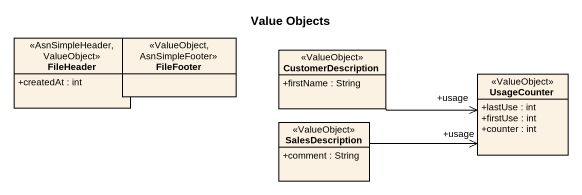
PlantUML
@startuml
title Value Objects
hide circle
hide empty members
skinparam classAttributeIconSize 0
class FileHeader <<AsnSimpleHeader, ValueObject>> {
  +createdAt : int
}
class FileFooter <<ValueObject, AsnSimpleFooter>>
class CustomerDescription <<ValueObject>> {
  +firstName : String
}
class UsageCounter <<ValueObject>> {
  +lastUse : int
  +firstUse : int
  +counter : int
}
class SalesDescription <<ValueObject>> {
  +comment : String
}
CustomerDescription -right-> "+usage" UsageCounter
SalesDescription -right-> "+usage" UsageCounter
@enduml
